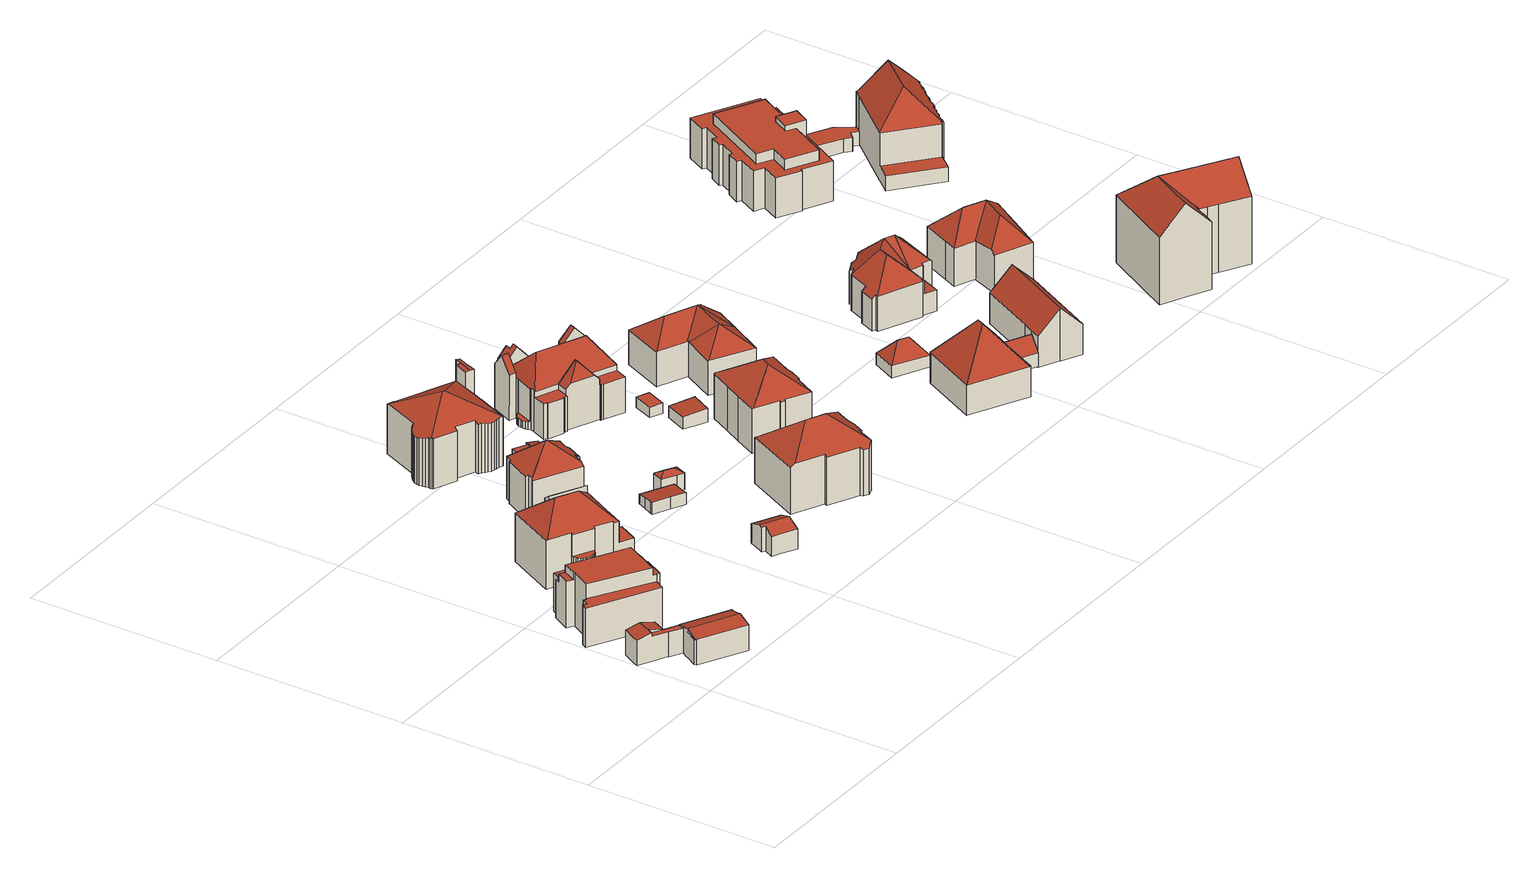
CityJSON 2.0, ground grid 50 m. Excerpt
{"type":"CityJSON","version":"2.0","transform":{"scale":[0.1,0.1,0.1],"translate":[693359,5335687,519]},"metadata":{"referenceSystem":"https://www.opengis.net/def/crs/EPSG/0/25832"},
"CityObjects":{
"building1":{"type":"Building","attributes":{"Gemeindeschluessel":"09162000","HoeheDach":"527.256","HoeheGrund":"519.750","Methode":"1000","NiedrigsteTraufeDesGebaeudes":"526.329","Geometrietyp2DReferenz":"3000","function":"31001_1000","roofType":"3100","measuredHeight":7.51},"geometry":[{"type":"MultiSurface","lod":"2","boundaries":[[[0,1,2,3,4]],[[5,6,7,8,9,10,11,12]],[[13,1,0,14]],[[13,15,16,17,2,1]],[[18,19,20,21,22,23]],[[24,16,15,13,14,25,26,27,28,29,30,31,32,12,11,10,9,33,34,35,36,37,38]],[[30,39,40,31]],[[41,4,3,42]],[[43,36,35,34,20,19,18]],[[38,44,45,24]],[[2,17,45,44,46,47,48,3]],[[49,46,44,38,37,36,43]],[[50,47,46,49]],[[41,42,51]],[[51,42,3,48,47,29,28,27,26]],[[52,23,22,21,8,7,6,5]],[[29,47,50,39,30]],[[53,23,52,54]],[[40,39,50,49,43,53,54]],[[25,14,0,4,41,51,26]],[[21,20,34,33,9,8]],[[43,18,23,53]],[[32,31,40,54,52,5,12]],[[24,45,17,16]]],"semantics":{"surfaces":[{"type":"RoofSurface"},{"type":"WallSurface"},{"type":"GroundSurface"}],"values":[0,1,1,1,0,2,1,1,1,1,0,1,1,0,1,0,1,1,0,1,1,1,1,1]}}]},
"building2":{"type":"Building","attributes":{"Gemeindeschluessel":"09162000","HoeheDach":"533.985","HoeheGrund":"519.971","Methode":"2000","NiedrigsteTraufeDesGebaeudes":"530.010","Geometrietyp2DReferenz":"3000","function":"31001_1000","roofType":"1000","measuredHeight":14.01,"storeysAboveGround":4},"geometry":[{"type":"MultiSurface","lod":"2","boundaries":[[[55,56,57,58,59,60]],[[61,62,63,64]],[[65,66,67,68]],[[69,55,60,70,71,72]],[[73,74,67,66,75,76]],[[59,77,70,60]],[[75,78,79,76]],[[68,67,74,80]],[[81,82,83,84]],[[85,86,87,88]],[[89,90,62,61]],[[91,73,76,79,92,93]],[[94,95,96,97]],[[98,99,84,83]],[[82,81,100,101]],[[102,80,74,73,91,103]],[[104,105,90,89]],[[79,78,106,107,108,58,57,92]],[[71,109,63,62,90,105,94,97,87,86,72]],[[88,87,97,96]],[[59,58,108,77]],[[69,72,86,85]],[[95,94,105,104]],[[65,110,106,78,75,66]],[[110,64,63,109,107,106]],[[99,98,102,103]],[[110,65,68,80,102,98,83,82,101,111,56,55,69,85,88,96,95,104,89,61,64]],[[101,100,112,111]],[[56,111,112,93,92,57]],[[71,70,77,108,107,109]],[[81,84,99,103,91,93,112,100]]],"semantics":{"surfaces":[{"type":"WallSurface"},{"type":"RoofSurface"},{"type":"GroundSurface"}],"values":[0,0,0,0,1,1,0,0,0,0,0,0,0,0,0,0,0,1,1,0,0,0,0,0,0,0,2,0,0,0,1]}}]},
"building3":{"type":"Building","attributes":{"Gemeindeschluessel":"09162000","HoeheDach":"538.560","HoeheGrund":"520.110","Methode":"2000","NiedrigsteTraufeDesGebaeudes":"523.270","Geometrietyp2DReferenz":"3000","function":"31001_1000","roofType":"3200","measuredHeight":18.45,"storeysAboveGround":4},"geometry":[{"type":"MultiSurface","lod":"2","boundaries":[[[113,114,115,116]],[[117,118,119,120]],[[121,114,113,122,123,124,125]],[[126,127,128,129]],[[130,131,132,133]],[[134,135,136,137]],[[138,139,140,141]],[[142,143,144,145]],[[146,147,143,142]],[[148,149,150,119,118,151,152,153,154,155]],[[156,157,158,159]],[[160,161,151,118,117,162,163]],[[164,165,166,167,168,169,170,171,172,163,162,117,120,173,130,133,174,175,146,142,145,176,156,159,177,178,179,138,141,180,181,182,183,184,185,125,124,123,126,129,186,187,188,134,137,189]],[[190,191,192,193,194,136,135,195,196,197,198]],[[154,153,199,115,114,121,200]],[[199,201,202,115]],[[168,167,166,191,190,203,204]],[[178,177,205,206,207,179]],[[201,208,209,202]],[[172,171,210,211,160,163]],[[116,212,128,127,122,113]],[[211,210,213,214,215,161,160]],[[216,131,130,173,120,119,150]],[[146,175,174,217,218,147]],[[208,196,195,188,187,186,129,128,212,209]],[[200,121,125,185,184,219]],[[145,144,220,176]],[[155,154,200,219,221]],[[214,213,170,169,168,204,222]],[[176,220,157,156]],[[116,115,202,209,212]],[[223,224,198,197,196,208,201,199,225,152]],[[152,225,199,153]],[[222,204,203,224,223]],[[183,221,219,184]],[[140,226,149,148,181,180,141]],[[123,122,127,126]],[[137,136,194,189]],[[207,206,205,158,157,220,144,143,147,218,217,132,131,216,226,140,139]],[[159,158,205,177]],[[188,195,135,134]],[[179,207,139,138]],[[182,181,148,155,221,183]],[[170,213,210,171]],[[216,150,149,226]],[[215,214,222,223,152,151,161]],[[165,164,189,194,193,192]],[[198,224,203,190]],[[133,132,217,174]],[[165,192,191,166]]],"semantics":{"surfaces":[{"type":"WallSurface"},{"type":"RoofSurface"},{"type":"GroundSurface"}],"values":[0,0,0,0,0,0,0,0,0,1,0,0,2,1,1,0,0,0,1,0,1,1,0,0,0,0,0,1,0,0,0,0,1,1,0,0,0,0,1,0,0,0,0,0,0,0,0,0,0,0]}}]},
"building4":{"type":"Building","attributes":{"Gemeindeschluessel":"09162000","HoeheDach":"527.550","HoeheGrund":"520.910","Methode":"2000","NiedrigsteTraufeDesGebaeudes":"525.944","Geometrietyp2DReferenz":"3000","function":"31001_2000","roofType":"3100","measuredHeight":6.64},"geometry":[{"type":"MultiSurface","lod":"2","boundaries":[[[227,228,229,230,231,232,233,234,235]],[[234,236,237,235]],[[228,227,235,237,238,239]],[[238,237,236,240]],[[241,242,243,231,230]],[[244,239,238,240,245,243,242,241]],[[245,240,236,234,233,232]],[[229,228,239,244,241,230]],[[231,243,245,232]]],"semantics":{"surfaces":[{"type":"GroundSurface"},{"type":"WallSurface"},{"type":"RoofSurface"}],"values":[0,1,1,2,1,2,1,1,1]}}]},
"building5":{"type":"Building","attributes":{"Gemeindeschluessel":"09162000","HoeheDach":"536.840","HoeheGrund":"520.377","Methode":"2000","NiedrigsteTraufeDesGebaeudes":"531.225","Geometrietyp2DReferenz":"3000","function":"31001_1000","roofType":"3500","measuredHeight":16.46,"storeysAboveGround":3},"geometry":[{"type":"MultiSurface","lod":"2","boundaries":[[[246,247,248,249,250,251]],[[252,253,254,255,256]],[[257,258,259,260]],[[252,256,247,246,251,261,262,263,264]],[[265,266,267,268,269,253,252]],[[270,271,272,254,253,269]],[[270,269,268,273]],[[274,267,266,275]],[[260,259,276,277]],[[278,263,262,279]],[[258,265,252,264,276,259]],[[273,268,267,274]],[[271,270,273,274,275,280,257,260,277,281,278,279,282,250,249,248,283,284,272]],[[258,257,280,275,266,265]],[[276,264,263,278,281,277]],[[262,261,251,250,282,279]],[[284,255,254,272]],[[247,256,255,284,283,248]]],"semantics":{"surfaces":[{"type":"WallSurface"},{"type":"RoofSurface"},{"type":"GroundSurface"}],"values":[0,1,0,1,1,0,0,0,0,0,1,0,2,0,0,0,0,0]}}]},
"building6":{"type":"Building","attributes":{"Gemeindeschluessel":"09162000","HoeheDach":"524.197","HoeheGrund":"521.000","Methode":"1000","NiedrigsteTraufeDesGebaeudes":"523.415","Geometrietyp2DReferenz":"3000","function":"31001_2000","roofType":"1000","measuredHeight":3.2,"storeysAboveGround":1},"geometry":[{"type":"MultiSurface","lod":"2","boundaries":[[[285,286,287,288]],[[289,290,291,292]],[[293,294,295,296]],[[296,295,297,298]],[[298,297,299,300]],[[296,298,300,285,288,289,292,293]],[[288,287,290,289]],[[292,291,294,293]],[[300,299,286,285]],[[294,291,290,287,286,299,297,295]]],"semantics":{"surfaces":[{"type":"WallSurface"},{"type":"GroundSurface"},{"type":"RoofSurface"}],"values":[0,0,0,0,0,1,0,0,0,2]}}]},
"building7":{"type":"Building","attributes":{"Gemeindeschluessel":"09162000","HoeheDach":"526.427","HoeheGrund":"521.140","Methode":"1000","NiedrigsteTraufeDesGebaeudes":"525.244","Geometrietyp2DReferenz":"3000","function":"31001_2000","roofType":"3200","measuredHeight":5.29},"geometry":[{"type":"MultiSurface","lod":"2","boundaries":[[[301,302,303,304,305]],[[306,305,307,308]],[[304,303,309,310,311,312]],[[313,314,315,306,308,316,317,318]],[[312,311,310,318,317,316,308,307]],[[302,309,303]],[[314,313,318,310,309,302]],[[315,301,305,306]],[[314,302,301,315]],[[304,312,307,305]]],"semantics":{"surfaces":[{"type":"RoofSurface"},{"type":"WallSurface"},{"type":"GroundSurface"}],"values":[0,1,0,2,1,0,1,1,1,0]}}]},
"building8":{"type":"Building","attributes":{"Gemeindeschluessel":"09162000","HoeheDach":"538.630","HoeheGrund":"520.600","Methode":"2000","NiedrigsteTraufeDesGebaeudes":"524.587","Geometrietyp2DReferenz":"3000","function":"31001_1000","roofType":"3200","measuredHeight":18.03,"storeysAboveGround":2},"geometry":[{"type":"MultiSurface","lod":"2","boundaries":[[[319,320,321,322]],[[323,324,325,326]],[[327,328,329,330]],[[331,332,333,334]],[[335,336,337,338]],[[339,340,341,342]],[[343,344,345,346]],[[347,348,349,350]],[[351,352,353,354,355,356,337,336,357,358,341,340,359,360,361,362,328,327]],[[363,364,365,366,367,368,369,370,371,372,373,374,339,342,375,376,335,338,377,378,379,380,381,382,330,329,383,384,385,386,343,346,387,388,389,390,391,392,393,394,395,331,334,396,397,398,399,347,350,323,326,400,401]],[[376,357,336,335]],[[346,345,402,387]],[[390,403,404,391]],[[379,354,353,380]],[[405,321,320,406,407,408,409]],[[393,410,411,394]],[[372,412,413,360,373]],[[344,414,415,416,417,328,362,418,333,332,419,411,410,420,404,403,421,422,402,345]],[[370,423,424,371]],[[425,426,427,428,429,430,320,319]],[[431,432,433]],[[385,384,416,415,414,386]],[[368,367,366,434,431,435]],[[386,414,344,343]],[[378,355,354,379]],[[431,434,436,432]],[[359,374,373,360]],[[411,419,332,331,395,394]],[[380,353,352,381]],[[375,358,357,376]],[[377,338,337,356,355,378]],[[437,322,321,405]],[[426,436,434,366,365,364,427]],[[350,349,324,323]],[[374,359,340,339]],[[333,418,438,397,396,334]],[[360,413,437,405,361]],[[397,438,439,398]],[[392,420,410,393]],[[388,422,421,389]],[[435,431,433,440]],[[389,421,403,390]],[[371,424,412,372]],[[369,368,435,440,441,423,370]],[[362,361,405,409,439,438,418]],[[424,423,441,442,443,444,412]],[[364,363,401,429,428,427]],[[407,406,445,325,324,349,348,446,408]],[[399,446,348,347]],[[429,401,400,326,325,445,430]],[[443,442,425,319,322,437,444]],[[391,404,420,392]],[[444,437,413,412]],[[387,402,422,388]],[[406,320,430,445]],[[381,352,351,382]],[[439,409,408,446,399,398]],[[329,328,417,383]],[[342,341,358,375]],[[442,441,440,433,432,436,426,425]],[[383,417,416,384]],[[382,351,327,330]]],"semantics":{"surfaces":[{"type":"RoofSurface"},{"type":"WallSurface"},{"type":"GroundSurface"}],"values":[0,1,1,1,1,1,1,1,0,2,1,1,1,1,1,1,1,0,1,0,1,1,1,1,1,0,1,1,1,1,1,1,1,1,1,1,0,1,1,1,0,1,1,1,0,0,1,0,1,1,1,1,1,1,1,1,1,1,1,1,1,1]}}]},
"building9":{"type":"Building","attributes":{"Gemeindeschluessel":"09162000","HoeheDach":"524.075","HoeheGrund":"520.860","Methode":"1000","NiedrigsteTraufeDesGebaeudes":"524.075","Geometrietyp2DReferenz":"3000","function":"31001_2000","roofType":"1000","measuredHeight":3.21},"geometry":[{"type":"MultiSurface","lod":"2","boundaries":[[[447,448,449,450]],[[447,450,451,452]],[[452,453,448,447]],[[453,454,449,448]],[[450,449,454,451]],[[451,454,453,452]]],"semantics":{"surfaces":[{"type":"WallSurface"},{"type":"GroundSurface"},{"type":"RoofSurface"}],"values":[0,1,0,2,0,0]}}]},
"building10":{"type":"Building","attributes":{"Gemeindeschluessel":"09162000","HoeheDach":"523.692","HoeheGrund":"520.870","Methode":"1000","NiedrigsteTraufeDesGebaeudes":"523.195","Geometrietyp2DReferenz":"3000","function":"31001_2000","roofType":"1000","measuredHeight":2.82},"geometry":[{"type":"MultiSurface","lod":"2","boundaries":[[[455,456,457,458]],[[458,457,459,460]],[[461,462,456,455]],[[455,458,460,461]],[[462,459,457,456]],[[460,459,462,461]]],"semantics":{"surfaces":[{"type":"WallSurface"},{"type":"GroundSurface"},{"type":"RoofSurface"}],"values":[0,0,0,1,2,0]}}]},
"building11":{"type":"Building","attributes":{"Gemeindeschluessel":"09162000","HoeheDach":"539.091","HoeheGrund":"520.890","Methode":"2000","NiedrigsteTraufeDesGebaeudes":"532.187","Geometrietyp2DReferenz":"3000","function":"31001_1000","roofType":"3200","measuredHeight":18.2,"storeysAboveGround":2},"geometry":[{"type":"MultiSurface","lod":"2","boundaries":[[[463,464,465,466]],[[467,468,469,470]],[[471,472,473,474,475,476,465,464,477,478,479,480,481,482,483]],[[469,468,484,485,486,487,488,489,472,471,490]],[[490,471,483,491]],[[492,481,480,493]],[[494,495,496,497]],[[493,480,479,498]],[[499,500,488,487]],[[501,499,487,486,485,502]],[[502,485,484,503]],[[488,500,504,505,506,489]],[[497,496,506,505]],[[507,470,469,490,491,508]],[[509,478,477,510]],[[491,483,482,511,512,508]],[[511,482,481,492]],[[513,514,495,494]],[[515,466,465,476,475]],[[498,479,478,509]],[[513,516,517,474,473,514]],[[516,513,494,497,505,504,500,499,501,502,503,467,470,507,508,512,511,492,493,498,509,510,463,466,515,517]],[[510,477,464,463]],[[503,484,468,467]],[[515,475,474,517]],[[489,506,496,495,514,473,472]]],"semantics":{"surfaces":[{"type":"WallSurface"},{"type":"RoofSurface"},{"type":"GroundSurface"}],"values":[0,0,1,1,1,0,0,0,0,0,0,0,0,0,0,0,0,0,0,0,0,2,0,0,0,1]}}]},
"building12":{"type":"Building","attributes":{"Gemeindeschluessel":"09162000","HoeheDach":"537.370","HoeheGrund":"520.847","Methode":"2000","NiedrigsteTraufeDesGebaeudes":"522.670","Geometrietyp2DReferenz":"3000","function":"31001_1000","roofType":"3200","measuredHeight":16.52,"storeysAboveGround":2},"geometry":[{"type":"MultiSurface","lod":"2","boundaries":[[[518,519,520,521,522,523,524,525,526,527,528]],[[529,530,531,532,533]],[[534,535,536,537]],[[538,539,540,541]],[[542,543,544,545,546,547,548,549]],[[550,551,552,553]],[[554,555,556]],[[557,558,559,560,561]],[[562,531,530,563]],[[562,564,565,532,531]],[[537,536,566,567,568]],[[566,538,541,567]],[[569,570,571,572]],[[565,554,556,573,574,533,532]],[[575,576,577,578,579,580,581,582,583,584]],[[558,585,586,587,588,559]],[[589,542,549,539,538,566,536,535]],[[534,537,568,590]],[[591,592,593,594]],[[595,577,576,596]],[[546,545,553]],[[597,598,522,521,599,600]],[[601,523,522,598]],[[602,603,604,605]],[[606,607,608,604,603,609,610,611]],[[612,580,579,613]],[[552,614,590,568,567,541,615,553]],[[616,617,570,569]],[[613,579,578,618]],[[619,518,528,620]],[[621,589,535,534,590,614,622]],[[539,549,548,623,540]],[[565,564,624,554]],[[610,625,626,627,611]],[[611,627,628,606]],[[588,629,560,559]],[[630,527,526,631]],[[632,524,523,601]],[[633,634,635,636]],[[637,638,639,625,610,609]],[[640,641,642,643]],[[612,644,645,646,581,580]],[[647,571,570,648,649]],[[618,578,577,595]],[[650,525,524,632]],[[651,519,518,619]],[[552,551,652,653,654,622,614]],[[605,604,608,655]],[[656,575,584,657]],[[658,659,634,633]],[[635,634,659,616,569,572,660,661]],[[637,609,603,602]],[[591,655,608,607,662,592]],[[542,589,621,663,658,633,636,664,665,644,612,613,618,595,596,656,657,640,643,651,619,620,630,631,650,632,601,598,597,585,558,557,624,564,562,563,638,637,602,605,655,591,594,666,667,668,543]],[[596,576,575,656]],[[644,665,660,572,571,647,669,645]],[[670,671,672,587,586,600,599,673,642,641,674]],[[647,649,669]],[[651,643,642,673,520,519]],[[629,555,554,561,560]],[[638,563,530,529,675,639]],[[606,628,676,662,607]],[[520,673,599,521]],[[672,629,588,587]],[[620,528,527,630]],[[640,657,584,583,677,674,641]],[[666,594,593,678,679]],[[597,600,586,585]],[[668,550,544,543]],[[545,544,550,553]],[[624,557,561,554]],[[626,625,639,675,574,573]],[[667,680,681,551,550,668]],[[681,680,679,678,682]],[[529,533,574,675]],[[547,546,553,615]],[[621,622,654,663]],[[628,627,671,670,652,551]],[[570,683,648]],[[666,679,680,667]],[[581,646,683,582]],[[623,548,547,615]],[[671,627,626,573,556]],[[540,623,615,541]],[[671,556,555,629,672]],[[570,617,653,652,670,674,677,683]],[[636,635,661,664]],[[664,661,660,665]],[[582,683,677,583]],[[631,526,525,650]],[[658,663,654,653,617,616,659]],[[628,551,681,682,676]],[[645,669,649,648,683,646]],[[682,678,593,592,662,676]]],"semantics":{"surfaces":[{"type":"RoofSurface"},{"type":"WallSurface"},{"type":"GroundSurface"}],"values":[0,0,0,0,1,1,1,1,1,1,0,1,1,0,0,1,1,0,1,1,0,1,1,1,0,1,1,1,1,1,1,0,1,1,1,0,1,1,1,1,1,1,0,1,1,1,0,1,1,1,0,1,1,2,1,1,0,0,1,0,1,1,1,1,1,1,1,1,1,0,1,0,1,0,1,1,1,0,1,1,1,0,1,0,1,0,1,1,1,1,1,1,0,0]}}]},
"building13":{"type":"Building","attributes":{"Gemeindeschluessel":"09162000","HoeheDach":"524.631","HoeheGrund":"520.980","Methode":"2000","NiedrigsteTraufeDesGebaeudes":"524.134","Geometrietyp2DReferenz":"3000","function":"31001_2000","roofType":"1000","measuredHeight":3.65},"geometry":[{"type":"MultiSurface","lod":"2","boundaries":[[[684,685,686,687,688,689]],[[690,689,688,687,691,692,693]],[[693,692,691,694,695,696]],[[685,684,697,696,695,694,686]],[[697,684,689,690,693,696]],[[687,686,694,691]]],"semantics":{"surfaces":[{"type":"WallSurface"},{"type":"RoofSurface"},{"type":"GroundSurface"}],"values":[0,1,0,2,0,0]}}]},
"building14":{"type":"Building","attributes":{"Gemeindeschluessel":"09162000","HoeheDach":"523.570","HoeheGrund":"520.940","Methode":"1000","NiedrigsteTraufeDesGebaeudes":"523.570","Geometrietyp2DReferenz":"3000","function":"31001_2000","roofType":"1000","measuredHeight":2.63},"geometry":[{"type":"MultiSurface","lod":"2","boundaries":[[[698,699,700,701]],[[702,703,700,699]],[[701,700,703,704]],[[704,703,702,705]],[[698,701,704,705]],[[705,702,699,698]]],"semantics":{"surfaces":[{"type":"WallSurface"},{"type":"RoofSurface"},{"type":"GroundSurface"}],"values":[0,1,0,0,2,0]}}]},
"building15":{"type":"Building","attributes":{"Gemeindeschluessel":"09162000","HoeheDach":"537.851","HoeheGrund":"520.850","Methode":"2000","NiedrigsteTraufeDesGebaeudes":"531.716","Geometrietyp2DReferenz":"3000","function":"31001_1000","roofType":"3200","measuredHeight":17,"storeysAboveGround":2},"geometry":[{"type":"MultiSurface","lod":"2","boundaries":[[[706,707,708,709,710,711,712,713]],[[709,714,715,716,717,710]],[[718,719,720,721,722,723,724,725,726,727,728,729,730,731,732,733,734,735,736,737,738,739,740,741,717,716,715,742,743,744,745,746]],[[747,748,749,750,751,752,753,754,755,756,757,758,759,760,708,707]],[[761,762,763,737,736,735]],[[739,713,712,740]],[[741,711,710,717]],[[734,733,732,764,765,766]],[[708,760,767,768,769,770,771,714,709]],[[743,770,769,744]],[[758,757,721,720,719,759]],[[724,754,753,725]],[[719,718,746,767,760,759]],[[740,712,711,741]],[[730,729,728,750,749,748]],[[730,748,747,731]],[[734,766,761,735]],[[721,757,756,722]],[[725,753,752,726]],[[723,755,754,724]],[[742,771,770,743]],[[731,747,764,732]],[[738,737,763,706,713,739]],[[722,756,755,723]],[[726,752,751,727]],[[745,768,767,746]],[[727,751,750,728]],[[715,714,771,742]],[[744,769,768,745]],[[763,762,761,766,765,764,747,707,706]]],"semantics":{"surfaces":[{"type":"RoofSurface"},{"type":"WallSurface"},{"type":"GroundSurface"}],"values":[0,1,2,0,1,1,1,1,0,1,1,1,1,1,1,1,1,1,1,1,1,1,1,1,1,1,1,1,1,0]}}]},
"building16":{"type":"Building","attributes":{"Gemeindeschluessel":"09162000","HoeheDach":"534.688","HoeheGrund":"520.990","Methode":"2000","NiedrigsteTraufeDesGebaeudes":"529.754","Geometrietyp2DReferenz":"3000","function":"31001_1000","roofType":"3200","measuredHeight":13.7,"storeysAboveGround":3},"geometry":[{"type":"MultiSurface","lod":"2","boundaries":[[[772,773,774,775,776,777,778]],[[779,775,780]],[[781,782,779,780,783,784]],[[785,786,787,788]],[[785,789,790,791,792,786]],[[793,791,790,794,795,796]],[[797,798,796,799]],[[800,787,786,792,777]],[[801,802,803,782,781,784,804,805,806,807,808,809,810,811,795,794,790,789,785,788]],[[782,803,802,801,788,787,800,812,813,779]],[[813,812,800,777,776,775]],[[811,799,796,795]],[[779,813,775]],[[814,778,777,815,798,797]],[[798,815,777,792,791,793,796]],[[810,809,808,807,772,778,814,797,799,811]],[[780,775,774,816,783]],[[783,816,774,773,772,807,806,805,804,784]]],"semantics":{"surfaces":[{"type":"RoofSurface"},{"type":"WallSurface"},{"type":"GroundSurface"}],"values":[0,0,1,1,1,1,0,0,2,1,0,1,0,0,0,1,0,1]}}]},
"building17":{"type":"Building","attributes":{"Gemeindeschluessel":"09162000","HoeheDach":"538.850","HoeheGrund":"521.190","Methode":"2000","NiedrigsteTraufeDesGebaeudes":"529.083","Geometrietyp2DReferenz":"3000","function":"31001_1000","roofType":"3200","measuredHeight":17.66,"storeysAboveGround":2},"geometry":[{"type":"MultiSurface","lod":"2","boundaries":[[[817,818,819,820]],[[821,822,823,824]],[[825,826,821,824,827]],[[822,828,829]],[[826,819,818,830,828,822,821]],[[831,828,830,832]],[[833,823,829,828,831]],[[827,824,823,833,834,835]],[[832,817,820,836,837,835,834,833,831]],[[822,829,823]],[[832,830,818,817]],[[837,836,820,819,826,825,827,835]]],"semantics":{"surfaces":[{"type":"WallSurface"},{"type":"RoofSurface"},{"type":"GroundSurface"}],"values":[0,1,1,1,1,0,0,0,2,0,0,0]}}]},
"building18":{"type":"Building","attributes":{"Gemeindeschluessel":"09162000","HoeheDach":"528.092","HoeheGrund":"521.030","Methode":"1000","NiedrigsteTraufeDesGebaeudes":"523.996","Geometrietyp2DReferenz":"3000","function":"31001_2000","roofType":"3200","measuredHeight":7.06},"geometry":[{"type":"MultiSurface","lod":"2","boundaries":[[[838,839,840,841,842,843]],[[840,839,844,845,846,841]],[[847,848,849,850]],[[841,846,850,842]],[[845,847,850,846]],[[844,839,838,851,852]],[[842,850,849,843]],[[852,851,849,848]],[[844,852,848,847,845]],[[843,849,851,838]]],"semantics":{"surfaces":[{"type":"GroundSurface"},{"type":"WallSurface"},{"type":"RoofSurface"}],"values":[0,1,2,1,2,1,1,2,2,1]}}]},
"building19":{"type":"Building","attributes":{"Gemeindeschluessel":"09162000","HoeheDach":"528.253","HoeheGrund":"521.530","Methode":"1000","NiedrigsteTraufeDesGebaeudes":"524.989","Geometrietyp2DReferenz":"3000","function":"31001_2000","roofType":"3100","measuredHeight":6.72},"geometry":[{"type":"MultiSurface","lod":"2","boundaries":[[[853,854,855,856,857,858]],[[859,860,857,856]],[[854,853,861,862]],[[861,863,864,865,862]],[[866,867,860,859]],[[858,857,860,867,864,863]],[[853,858,863,861]],[[856,855,854,862,865,866,859]],[[865,864,867,866]]],"semantics":{"surfaces":[{"type":"WallSurface"},{"type":"RoofSurface"},{"type":"GroundSurface"}],"values":[0,0,0,0,0,1,1,2,0]}}]},
"building20":{"type":"Building","attributes":{"Gemeindeschluessel":"09162000","HoeheDach":"534.903","HoeheGrund":"521.250","Methode":"1000","NiedrigsteTraufeDesGebaeudes":"529.153","Geometrietyp2DReferenz":"3000","function":"31001_1000","roofType":"3100","measuredHeight":13.65,"storeysAboveGround":2},"geometry":[{"type":"MultiSurface","lod":"2","boundaries":[[[868,869,870,871,872,873,874]],[[875,876,877,870,869]],[[878,873,872,879]],[[880,876,875,881]],[[882,877,876,880]],[[883,868,874,884]],[[884,874,873,878]],[[881,885,883,884,878,879,886,887,882,880]],[[879,872,871,886]],[[870,877,882,887,886,871]],[[885,881,875,869,868,883]]],"semantics":{"surfaces":[{"type":"RoofSurface"},{"type":"WallSurface"},{"type":"GroundSurface"}],"values":[0,0,1,1,1,1,1,2,1,1,1]}}]},
"building21":{"type":"Building","attributes":{"Gemeindeschluessel":"09162000","HoeheDach":"535.760","HoeheGrund":"520.570","Methode":"2000","NiedrigsteTraufeDesGebaeudes":"526.145","Geometrietyp2DReferenz":"3000","function":"31001_1000","roofType":"3200","measuredHeight":15.19,"storeysAboveGround":2},"geometry":[{"type":"MultiSurface","lod":"2","boundaries":[[[888,889,890,891,892,893]],[[894,895,896,897,898,899]],[[900,901,902,903,904]],[[905,906,907,908]],[[903,902,909,910,894,899]],[[907,911,912]],[[913,914,915,916,917,918]],[[919,920,921,922]],[[923,924,890,889,925,926]],[[927,928,929,930,931,906,905,932,933]],[[934,935,936,937,938,939]],[[940,941,900,904,907]],[[914,942,923,926,943,915]],[[909,902,901,944]],[[933,932,945,946]],[[921,920,947,948,949]],[[907,904,911]],[[907,912,908]],[[904,903,899,898,897,950,951,952,953,954,955,911]],[[956,950,897,896]],[[947,920,919,908,912,924,923,942,914,913,918,948]],[[949,948,918,917]],[[945,932,905,908,919]],[[940,957,930,929,958,959,941]],[[944,960,959,958,929,928,927,933,946,922,921,949,917,916,915,943,926,925,889,888,893,936,935,934,961,962,963,964,956,896,895,894,910,909]],[[912,911,955,939,938,937,892,891,890,924]],[[939,955,954,961,934]],[[946,945,919,922]],[[930,957,965,931]],[[965,907,906,931]],[[960,944,901,900,941,959]],[[952,951,950,956,964,963]],[[953,952,963,962,961,954]],[[957,940,907,965]],[[893,892,937,936]]],"semantics":{"surfaces":[{"type":"WallSurface"},{"type":"RoofSurface"},{"type":"GroundSurface"}],"values":[0,0,1,1,0,1,0,0,0,0,0,1,0,0,0,0,1,1,1,0,1,0,1,0,2,1,0,0,1,0,0,0,0,0,0]}}]},
"building22":{"type":"Building","attributes":{"Gemeindeschluessel":"09162000","HoeheDach":"536.798","HoeheGrund":"520.983","Methode":"1000","NiedrigsteTraufeDesGebaeudes":"530.859","Geometrietyp2DReferenz":"3000","function":"31001_1000","roofType":"3200","measuredHeight":15.81,"storeysAboveGround":3},"geometry":[{"type":"MultiSurface","lod":"2","boundaries":[[[966,967,968,969]],[[970,971,972,973]],[[974,975,972,971]],[[976,977,978,974,971]],[[974,978,977,979,980,975]],[[981,982,983,984,985,986,987,970,973,988,989,990]],[[967,991,977,976,992,993,968]],[[966,994,979,977,991,967]],[[969,968,993,992,986,985,984,983]],[[980,979,990,989,988,975]],[[982,966,969,983]],[[973,972,975,988]],[[987,986,992,976,971,970]],[[982,981,990,979,994,966]]],"semantics":{"surfaces":[{"type":"RoofSurface"},{"type":"WallSurface"},{"type":"GroundSurface"}],"values":[0,1,0,0,0,2,0,0,1,1,1,1,1,1]}}]},
"building23":{"type":"Building","attributes":{"Gemeindeschluessel":"09162000","HoeheDach":"545.560","HoeheGrund":"521.210","Methode":"2000","NiedrigsteTraufeDesGebaeudes":"538.779","Geometrietyp2DReferenz":"3000","function":"31001_1000","roofType":"3100","measuredHeight":24.35,"storeysAboveGround":4},"geometry":[{"type":"MultiSurface","lod":"2","boundaries":[[[995,996,997,998,999,1000,1001,1002,1003]],[[1004,997,996,1005]],[[1001,1006,1007,1008,1009,1010,1011]],[[1003,1002,1001,1011,1012,1013]],[[1014,1015,1016,1017,1018,1019,1020,1021,1004,1005,1022,1023,1024,1025,1026,1027,1028,1029]],[[1010,1009,1028,1027,1026,1011]],[[1016,1030,1031,1017]],[[1015,1032,1030,1016]],[[1032,1015,1014,1029,1008,1007]],[[1000,1033,1031,1030,1032,1007,1006,1001]],[[1005,996,995,1022]],[[1019,1018,1017,1031,1033,1000,999,1020]],[[1004,1021,1020,999,998,997]],[[1023,1022,995,1003,1013,1024]],[[1028,1009,1008,1029]],[[1013,1012,1011,1026,1025,1024]]],"semantics":{"surfaces":[{"type":"RoofSurface"},{"type":"WallSurface"},{"type":"GroundSurface"}],"values":[0,1,0,0,2,1,1,1,1,0,1,1,1,1,1,1]}}]},
"building24":{"type":"Building","attributes":{"Gemeindeschluessel":"09162000","HoeheDach":"534.940","HoeheGrund":"520.304","Methode":"2000","NiedrigsteTraufeDesGebaeudes":"530.750","Geometrietyp2DReferenz":"3000","function":"31001_1000","roofType":"1000","measuredHeight":14.64,"storeysAboveGround":4},"geometry":[{"type":"MultiSurface","lod":"2","boundaries":[[[1034,1035,1036,1037,1038,1039]],[[1040,1041,1042,1043]],[[1044,1045,1046,1047]],[[1048,1049,1050,1051]],[[1052,1053,1054,1055]],[[1056,1057,1058,1059,1060,1039,1038,1054,1053,1061]],[[1062,1063,1035,1034,1064]],[[1047,1046,1065,1066]],[[1067,1068,1049,1048]],[[1043,1042,1069,1070]],[[1071,1050,1049,1068,1072,1073,1074,1075,1076,1077,1078,1052,1055,1037,1036,1079,1080,1081,1082,1083,1084,1085,1086,1087,1065,1046,1045,1088,1069,1042,1041,1089]],[[1077,1056,1061,1078]],[[1074,1059,1058,1075]],[[1070,1069,1088,1090]],[[1091,1089,1041,1040]],[[1076,1057,1056,1077]],[[1075,1058,1057,1076]],[[1060,1064,1034,1039]],[[1092,1071,1089,1091]],[[1093,1094,1079,1036,1035,1063]],[[1095,1084,1083,1096]],[[1097,1087,1086,1098]],[[1090,1088,1045,1044]],[[1093,1099,1067,1048,1051,1092,1091,1040,1043,1070,1090,1044,1047,1066,1097,1098,1100,1095,1096,1101,1102,1103,1094]],[[1101,1082,1081,1102]],[[1062,1064,1060,1059,1074,1073]],[[1100,1085,1084,1095]],[[1051,1050,1071,1092]],[[1103,1080,1079,1094]],[[1098,1086,1085,1100]],[[1099,1093,1063,1062,1073,1072]],[[1078,1061,1053,1052]],[[1055,1054,1038,1037]],[[1099,1072,1068,1067]],[[1102,1081,1080,1103]],[[1096,1083,1082,1101]],[[1066,1065,1087,1097]]],"semantics":{"surfaces":[{"type":"WallSurface"},{"type":"RoofSurface"},{"type":"GroundSurface"}],"values":[0,0,0,0,0,1,1,0,0,0,1,0,0,0,0,0,0,0,0,0,0,0,0,2,0,0,0,0,0,0,0,0,0,0,0,0,0]}}]},
"building25":{"type":"Building","attributes":{"Gemeindeschluessel":"09162000","HoeheDach":"540.320","HoeheGrund":"520.820","Methode":"2000","NiedrigsteTraufeDesGebaeudes":"524.572","Geometrietyp2DReferenz":"3000","function":"31001_1000","roofType":"3200","measuredHeight":19.5,"storeysAboveGround":3},"geometry":[{"type":"MultiSurface","lod":"2","boundaries":[[[1104,1105,1106,1107,1108,1109]],[[1110,1111,1112,1113]],[[1114,1115,1116,1117]],[[1118,1119,1120,1121,1122,1123]],[[1124,1125,1126,1127,1128,1129]],[[1112,1130,1131,1132,1124,1129,1133,1134,1113]],[[1111,1135,1130,1112]],[[1136,1137,1138,1139]],[[1104,1109,1140,1141]],[[1117,1116,1142,1143]],[[1144,1122,1121,1145,1132,1131]],[[1105,1104,1141,1146,1147,1148,1149,1150,1151,1152,1153,1154,1114,1117,1143,1155,1156,1157,1136,1139,1158,1159,1160,1161,1162,1163,1164,1165,1166,1119,1118,1123,1167,1110,1113,1134,1133,1129,1128,1127,1168,1169,1170,1171,1106]],[[1162,1172,1173,1163]],[[1145,1174,1175,1176,1126,1125,1124,1132]],[[1153,1177,1178,1154]],[[1121,1120,1179,1180,1181,1173,1172,1182,1183,1184,1185,1138,1137,1186,1187,1188,1142,1116,1115,1178,1177,1189,1190,1191,1192,1193,1194,1195,1140,1109,1108,1107,1196,1174,1145]],[[1146,1195,1194,1147]],[[1156,1187,1186,1157]],[[1165,1180,1179,1166]],[[1141,1140,1195,1146]],[[1148,1193,1192,1149]],[[1161,1182,1172,1162]],[[1151,1190,1189,1152]],[[1169,1168,1127,1126,1176,1175]],[[1149,1192,1191,1150]],[[1150,1191,1190,1151]],[[1135,1144,1131,1130]],[[1155,1188,1187,1156]],[[1144,1135,1111,1110,1167,1123,1122]],[[1147,1194,1193,1148]],[[1166,1179,1120,1119]],[[1139,1138,1185,1158]],[[1154,1178,1115,1114]],[[1163,1173,1181,1164]],[[1152,1189,1177,1153]],[[1158,1185,1184,1159]],[[1174,1196,1107,1106,1171,1170,1169,1175]],[[1160,1183,1182,1161]],[[1157,1186,1137,1136]],[[1164,1181,1180,1165]],[[1159,1184,1183,1160]],[[1143,1142,1188,1155]]],"semantics":{"surfaces":[{"type":"WallSurface"},{"type":"RoofSurface"},{"type":"GroundSurface"}],"values":[0,0,0,0,0,0,1,0,0,0,1,2,0,1,0,1,0,0,0,0,0,0,0,0,0,0,0,0,0,0,0,0,0,0,0,0,0,0,0,0,0,0]}}]},
"building26":{"type":"Building","attributes":{"Gemeindeschluessel":"09162000","HoeheDach":"524.072","HoeheGrund":"520.460","Methode":"1000","NiedrigsteTraufeDesGebaeudes":"524.072","Geometrietyp2DReferenz":"3000","function":"31001_2000","roofType":"1000","measuredHeight":3.61},"geometry":[{"type":"MultiSurface","lod":"2","boundaries":[[[1197,1198,1199,1200,1201,1202,1203,1204,1205,1206]],[[1203,1202,1207,1208,1209,1204]],[[1210,1211,1207,1202,1201,1200]],[[1212,1199,1198,1213]],[[1214,1197,1206,1215]],[[1211,1210,1212,1213,1214,1215,1216,1209,1208,1207]],[[1210,1200,1199,1212]],[[1213,1198,1197,1214]],[[1216,1205,1204,1209]],[[1215,1206,1205,1216]]],"semantics":{"surfaces":[{"type":"RoofSurface"},{"type":"WallSurface"},{"type":"GroundSurface"}],"values":[0,1,1,1,1,2,1,1,1,1]}}]}
},
"vertices":[
[79,89,74],[197,27,74],[215,62,83],[95,124,83],[78,92,75],[3,199,73],[9,212,73],[27,245,73],[28,247,73],[28,247,8],[27,245,8],[9,212,8],[3,199,8],[197,27,8],[79,89,8],[215,62,8],[221,75,8],[221,75,79],[75,178,74],[92,211,74],[92,212,74],[61,229,82],[60,228,82],[43,195,82],[227,87,8],[78,92,8],[78,95,8],[95,124,8],[96,127,8],[105,143,8],[73,160,8],[74,162,8],[36,182,8],[61,229,8],[92,212,8],[92,211,8],[75,178,8],[112,158,8],[232,96,8],[73,160,73],[74,162,73],[78,92,73],[95,124,73],[75,178,73],[232,96,74],[227,87,76],[112,158,74],[105,143,78],[96,127,82],[112,158,73],[105,143,73],[78,95,73],[36,182,82],[43,195,73],[36,182,73],
[51,421,10],[68,410,10],[68,410,150],[66,412,150],[66,412,131],[51,421,131],[242,365,10],[242,365,110],[233,371,110],[233,371,10],[226,318,10],[226,318,131],[198,267,131],[198,267,10],[76,466,10],[69,454,131],[69,454,110],[76,466,110],[189,269,131],[189,270,131],[210,326,131],[181,274,131],[84,446,131],[210,326,150],[181,274,150],[189,270,10],[22,347,112],[22,347,10],[11,351,10],[11,351,112],[84,462,10],[84,462,110],[97,486,110],[97,486,10],[250,380,10],[250,380,110],[189,269,112],[40,360,150],[40,360,112],[268,392,110],[268,392,10],[208,425,10],[208,425,110],[3,337,10],[3,337,112],[31,363,112],[31,363,10],[174,244,10],[174,244,112],[258,376,10],[258,376,110],[209,327,150],[230,366,150],[84,446,150],[230,366,110],[209,327,10],[39,358,10],[39,358,112],
[283,653,67],[283,653,136],[312,639,136],[312,639,67],[321,473,11],[321,473,138],[277,495,139],[277,495,11],[283,652,137],[288,663,67],[288,663,11],[283,653,11],[283,652,11],[294,674,11],[294,674,67],[317,662,67],[317,662,11],[273,491,11],[273,491,79],[268,487,79],[268,487,11],[407,609,11],[407,609,43],[412,607,43],[412,607,11],[224,510,11],[224,510,79],[224,516,79],[224,516,11],[251,483,11],[251,483,79],[245,484,79],[245,484,11],[257,484,11],[257,484,79],[225,522,139],[224,519,136],[275,493,136],[319,470,136],[331,464,136],[309,558,196],[255,585,196],[170,550,139],[235,490,11],[235,490,79],[230,494,79],[230,494,11],[307,446,43],[319,470,43],[319,470,11],[307,446,11],[433,577,11],[394,502,11],[395,502,11],[393,498,11],[368,450,11],[366,446,11],[354,422,11],[323,438,11],[319,440,11],[275,493,11],[263,485,11],[258,484,11],[239,487,11],[227,499,11],[227,500,11],[225,504,11],[224,519,11],[225,522,11],[170,550,11],[167,552,11],[232,678,11],[233,678,11],[323,659,11],[409,615,11],[410,614,11],[440,593,11],[393,498,43],[395,502,43],[394,502,43],[433,577,43],[440,593,43],[410,614,43],[409,615,43],[398,594,43],[358,516,43],[398,594,136],[233,678,137],[398,594,154],[312,639,154],[393,498,81],[368,450,81],[227,499,79],[227,500,79],[225,504,79],[409,615,138],[323,659,138],[323,438,43],[319,440,43],[323,659,67],[354,422,43],[366,446,43],[331,464,43],[275,493,79],[263,485,79],[258,484,79],[232,678,137],[239,487,79],[167,552,137],[366,446,81],[331,464,81],[358,516,81],[358,516,136],[224,519,79],
[632,204,19],[616,171,19],[577,191,19],[556,201,19],[569,226,19],[560,231,19],[564,239,19],[580,272,19],[648,236,19],[580,272,70],[648,236,70],[632,204,85],[616,171,70],[564,239,85],[556,201,69],[556,201,70],[569,226,82],[577,191,70],[560,231,82],
[434,827,122],[437,825,125],[437,825,14],[434,827,14],[433,827,14],[433,827,122],[481,758,178],[559,774,132],[564,783,123],[449,844,123],[447,841,126],[507,675,14],[507,675,123],[392,736,123],[392,736,14],[426,813,122],[397,758,123],[402,755,127],[395,740,128],[511,684,132],[526,712,132],[537,706,123],[558,746,123],[548,753,132],[548,753,14],[559,774,14],[564,783,14],[558,746,14],[537,706,14],[526,712,14],[393,738,125],[393,738,14],[402,755,14],[397,758,14],[511,684,14],[395,740,14],[426,813,14],[447,841,14],[449,844,14],
[586,577,20],[586,577,44],[667,537,44],[667,537,20],[641,491,20],[641,491,51],[639,486,52],[639,486,20],[603,505,20],[603,505,52],[561,526,52],[561,526,20],[563,531,51],[563,531,20],[574,553,48],[574,553,20],
[673,534,64],[691,525,64],[683,548,74],[659,560,74],[638,553,64],[638,553,21],[650,581,64],[650,581,21],[704,555,64],[705,558,62],[677,570,64],[652,581,65],[704,555,21],[691,525,21],[673,534,21],[652,581,21],[677,570,21],[705,558,21],
[630,1062,187],[646,1097,187],[635,1102,186],[620,1066,186],[637,1136,16],[637,1136,56],[631,1124,56],[631,1124,16],[390,1003,146],[391,1007,148],[391,1007,16],[390,1003,16],[415,1076,16],[415,1076,145],[420,1075,148],[420,1075,16],[520,941,16],[520,941,143],[514,945,144],[514,945,16],[551,932,16],[551,932,145],[543,932,143],[543,932,16],[387,1030,16],[387,1030,141],[386,1037,139],[386,1037,16],[523,1171,16],[523,1171,56],[528,1182,56],[528,1182,16],[450,977,146],[454,987,151],[504,964,151],[501,955,145],[508,951,145],[509,951,145],[527,937,142],[535,934,142],[561,927,145],[561,928,145],[512,1052,196],[508,1054,196],[655,1093,16],[648,1078,16],[649,1077,16],[659,1072,16],[651,1053,16],[636,1019,16],[626,1023,16],[620,1026,16],[605,992,16],[591,997,16],[561,928,16],[561,927,16],[535,934,16],[527,937,16],[509,951,16],[508,951,16],[501,955,16],[504,964,16],[454,987,16],[450,977,16],[388,1009,16],[391,1016,16],[390,1017,16],[388,1022,16],[387,1044,16],[389,1051,16],[393,1057,16],[398,1063,16],[403,1068,16],[409,1072,16],[410,1074,16],[413,1073,16],[414,1074,16],[461,1170,16],[462,1174,16],[480,1168,16],[488,1186,16],[653,1115,16],[662,1110,16],[387,1044,138],[398,1063,139],[403,1068,141],[635,1102,145],[646,1097,56],[635,1102,56],[480,1168,56],[480,1168,145],[410,1074,143],[413,1073,145],[591,997,91],[591,997,145],[388,1022,143],[390,1017,145],[391,1016,146],[388,1009,146],[461,1170,148],[414,1074,145],[409,1072,143],[393,1057,138],[389,1051,138],[620,1026,79],[605,992,79],[641,1057,186],[649,1077,186],[648,1078,186],[655,1093,186],[662,1110,186],[653,1115,187],[651,1053,56],[641,1057,64],[641,1057,56],[659,1072,56],[636,1019,56],[649,1077,64],[620,1066,145],[462,1174,146],[480,1168,146],[626,1023,56],[626,1023,74],[641,1057,74],[630,1062,82],[620,1066,91],[653,1115,56],[488,1186,56],
[557,856,19],[557,856,51],[586,919,51],[586,919,19],[621,901,19],[594,839,19],[594,839,51],[621,901,51],
[610,861,19],[610,861,47],[632,912,47],[632,912,19],[659,899,42],[659,899,19],[638,849,19],[638,849,42],
[914,363,19],[914,363,134],[924,358,134],[924,358,19],[812,222,19],[812,222,144],[814,228,148],[814,228,19],[844,300,201],[891,277,201],[986,307,149],[990,317,140],[921,352,140],[921,352,139],[915,365,132],[887,380,132],[885,377,134],[876,381,135],[873,376,139],[803,410,139],[803,409,140],[890,184,143],[892,176,139],[895,175,139],[905,169,139],[922,175,148],[923,175,148],[745,263,148],[734,268,140],[873,376,19],[876,381,19],[974,254,19],[974,254,140],[960,226,140],[960,226,19],[885,377,19],[905,169,19],[922,175,19],[895,175,19],[892,176,19],[890,184,19],[923,175,19],[944,222,19],[944,222,149],[745,263,19],[734,268,19],[887,380,19],[915,365,19],[803,410,19],[803,409,19],[969,271,19],[969,271,148],[921,352,19],[986,307,19],[990,317,19],
[722,974,37],[724,968,37],[727,963,37],[747,1009,37],[742,1008,37],[736,1006,37],[731,1003,37],[728,998,37],[725,993,37],[723,987,37],[722,981,37],[819,1055,136],[824,1068,136],[804,1077,161],[803,1078,162],[797,1064,162],[947,877,58],[950,876,57],[959,897,57],[938,893,66],[959,897,72],[960,898,73],[959,919,84],[942,905,72],[973,929,18],[987,962,18],[987,962,72],[987,962,73],[978,941,73],[978,941,72],[977,939,73],[973,929,73],[970,970,72],[970,970,124],[961,948,124],[961,948,80],[775,1073,135],[768,1058,155],[768,1058,135],[759,1080,18],[734,1025,18],[734,1025,135],[746,1053,172],[759,1080,136],[804,1077,18],[824,1068,18],[781,1087,18],[781,1087,136],[959,897,56],[942,905,56],[937,893,66],[860,886,110],[860,886,124],[848,857,124],[848,857,110],[798,1045,171],[805,1061,171],[715,910,110],[714,907,110],[752,890,110],[754,893,110],[760,891,110],[764,889,110],[766,892,110],[779,922,110],[721,947,110],[706,914,110],[751,1018,18],[751,1018,125],[751,1018,124],[751,1018,135],[950,876,18],[933,884,58],[915,1008,18],[915,1008,136],[917,1012,137],[917,1012,18],[752,890,18],[714,907,18],[747,1009,18],[742,1008,18],[747,1009,124],[747,1009,125],[736,1006,18],[832,1044,18],[832,1044,81],[863,1031,81],[863,1031,18],[909,997,81],[914,1008,81],[888,1020,81],[834,1047,81],[834,1048,81],[827,1032,81],[764,889,18],[760,891,18],[933,884,124],[961,948,72],[921,859,110],[921,859,124],[754,893,18],[722,974,18],[722,981,18],[932,884,18],[932,884,125],[962,926,84],[775,1073,18],[834,1048,135],[827,1032,135],[827,1032,124],[909,997,124],[763,1046,172],[723,987,18],[725,993,18],[731,1003,18],[853,850,18],[853,850,110],[850,852,110],[850,852,18],[834,1047,18],[819,1054,18],[819,1054,154],[723,951,18],[723,951,126],[727,962,125],[727,962,18],[767,893,18],[767,893,125],[766,892,124],[837,862,137],[820,904,173],[818,899,173],[728,998,18],[724,968,18],[907,932,184],[922,860,125],[923,863,125],[888,1020,18],[715,910,18],[706,914,18],[907,826,18],[907,826,110],[849,857,110],[847,853,110],[914,1008,135],[923,863,18],[847,853,18],[849,857,18],[949,998,18],[977,986,18],[970,970,18],[777,888,137],[783,986,184],[768,1058,124],[763,1046,124],[727,963,124],[721,948,126],[819,1055,154],[909,997,135],[721,947,124],[946,999,171],[949,998,168],[977,986,135],[970,970,135],[939,983,171],[779,922,124],
[970,646,20],[996,697,20],[997,698,20],[997,698,56],[996,697,56],[970,646,56],[940,662,54],[938,730,51],[914,676,51],[914,675,51],[938,730,20],[914,676,20],[914,675,20],[940,662,20],
[916,767,19],[916,767,46],[938,817,46],[938,817,19],[948,753,46],[970,803,46],[970,803,19],[948,753,19],
[913,487,136],[1018,515,189],[1031,539,189],[995,644,136],[993,644,135],[965,590,135],[940,544,135],[911,488,135],[999,643,136],[999,643,19],[995,644,19],[993,644,19],[1127,573,19],[1100,521,19],[1100,518,19],[1102,514,19],[1102,508,19],[1101,501,19],[1099,494,19],[1096,488,19],[1092,482,19],[1087,478,19],[1081,474,19],[1077,473,19],[1075,472,19],[1045,416,19],[984,448,19],[983,447,19],[982,446,19],[972,451,19],[973,453,19],[973,454,19],[913,487,19],[911,488,19],[940,544,19],[965,590,19],[1039,621,19],[1033,610,19],[1076,588,19],[1083,598,19],[1128,575,19],[1045,416,136],[1075,472,136],[1077,473,135],[1081,474,133],[1087,478,130],[1092,482,128],[1096,488,127],[1099,494,127],[1101,501,128],[1102,508,130],[1102,514,133],[1100,518,135],[1100,521,136],[1127,573,136],[972,451,134],[973,453,135],[973,454,136],[984,448,136],[983,447,135],[982,446,134],[1128,575,135],[1083,598,135],[1076,588,144],[1033,610,144],[1039,621,135],
[1114,793,113],[1113,792,113],[1112,789,113],[1152,735,157],[1168,768,157],[1195,822,157],[1111,795,111],[1176,651,110],[1072,709,110],[1072,709,20],[1176,651,20],[1069,710,108],[1069,710,20],[1220,828,20],[1220,828,143],[1260,804,110],[1260,804,20],[1221,830,20],[1238,868,20],[1238,868,110],[1221,830,143],[1157,903,110],[1157,903,20],[1085,935,20],[1085,935,110],[1039,827,111],[1115,857,157],[1037,827,110],[1227,743,110],[1227,743,20],[1227,742,20],[1226,742,20],[1086,741,20],[1112,789,20],[1113,792,20],[1114,793,20],[1111,795,20],[1110,795,20],[1039,827,20],[1037,827,20],[1227,742,110],[1226,742,110],[1110,795,111],[1133,849,157],[1086,741,110],
[1506,192,22],[1506,192,102],[1459,100,102],[1459,100,22],[1418,202,199],[1427,220,199],[1387,322,101],[1311,175,102],[1330,165,101],[1458,100,102],[1311,174,101],[1535,247,102],[1387,322,102],[1521,220,102],[1535,247,22],[1521,220,22],[1387,322,22],[1311,175,22],[1311,174,22],[1458,100,22],[1330,165,22],
[1448,365,20],[1447,363,20],[1361,407,20],[1360,408,20],[1391,470,20],[1479,426,20],[1447,363,50],[1361,407,52],[1360,408,50],[1407,423,91],[1432,410,91],[1479,426,50],[1391,470,50],[1448,365,51],[1447,363,51],
[1577,157,60],[1577,157,25],[1591,184,25],[1591,185,25],[1591,185,92],[1591,184,93],[1605,211,25],[1605,211,60],[1506,192,60],[1506,192,25],[1521,220,93],[1521,220,92],[1521,220,25],[1535,247,25],[1535,247,60],
[1626,132,157],[1628,131,159],[1730,328,159],[1678,354,102],[1605,211,102],[1591,185,102],[1577,157,102],[1679,105,102],[1781,302,102],[1732,327,156],[1591,185,22],[1605,211,22],[1781,302,22],[1679,105,22],[1732,327,22],[1626,132,22],[1577,157,22],[1628,131,22],[1678,354,22],[1730,328,22],
[1588,665,16],[1590,662,16],[1590,662,110],[1588,665,107],[1586,671,101],[1586,671,16],[1748,650,16],[1749,651,16],[1752,659,16],[1752,659,99],[1749,651,107],[1748,650,109],[1712,537,112],[1716,535,108],[1761,643,108],[1760,644,109],[1682,612,168],[1632,506,112],[1637,503,107],[1658,555,107],[1600,580,168],[1761,643,16],[1760,644,16],[1656,624,168],[1611,604,168],[1539,597,107],[1540,597,108],[1540,597,16],[1539,597,16],[1531,601,16],[1531,601,99],[1519,550,108],[1522,558,108],[1522,558,16],[1519,550,16],[1564,651,109],[1565,651,110],[1565,651,16],[1564,651,16],[1632,506,16],[1637,503,16],[1668,490,16],[1668,490,71],[1637,503,71],[1631,506,112],[1631,506,16],[1626,679,16],[1625,681,16],[1622,688,16],[1622,688,101],[1625,681,107],[1626,679,110],[1690,541,107],[1691,545,111],[1544,605,109],[1544,605,16],[1716,535,16],[1629,502,108],[1629,502,16],[1522,558,107],[1514,562,99],[1514,562,16],[1716,675,99],[1712,668,107],[1711,665,110],[1705,668,110],[1653,691,109],[1653,691,110],[1716,675,16],[1690,541,71],[1690,541,16],[1691,545,16],[1712,537,16],[1653,691,16],[1705,668,16],[1711,665,16],[1712,668,16],[1658,555,71],
[1893,379,119],[1870,453,178],[1802,431,130],[1797,421,119],[1775,513,20],[1775,513,119],[1789,545,119],[1789,545,20],[1850,542,178],[1821,617,119],[1825,491,119],[1910,516,178],[1855,540,178],[1994,541,119],[1886,589,119],[1933,443,20],[1893,379,20],[1797,421,20],[1802,431,20],[1826,490,20],[1827,490,20],[1825,491,20],[1821,617,20],[1886,589,20],[1994,541,20],[1879,466,178],[1827,490,120],[1826,490,120],[1933,443,119],
[2078,20,198],[2096,54,200],[2091,57,205],[2102,78,206],[2102,79,206],[2109,75,199],[2085,170,266],[2050,109,266],[2018,51,266],[2091,57,22],[2096,54,22],[2143,135,266],[2257,66,266],[2293,125,198],[2222,168,198],[2177,195,198],[2060,266,198],[1992,144,198],[1957,81,198],[2257,66,22],[2221,7,22],[2150,50,22],[2127,64,22],[2110,75,22],[2109,75,22],[2102,79,22],[2102,78,22],[2078,20,22],[2018,51,22],[1957,81,22],[1992,144,22],[2060,266,22],[2177,195,22],[2222,168,22],[2293,125,22],[2150,50,199],[2127,64,199],[2221,7,199],[2110,75,199],
[1984,1131,159],[2031,1106,159],[2031,1106,118],[2007,1119,118],[2007,1119,145],[1984,1131,145],[1838,1126,13],[1838,1126,118],[1827,1132,118],[1827,1132,13],[1872,1200,13],[1872,1200,118],[1866,1205,118],[1866,1205,13],[1874,988,13],[1874,988,118],[1815,1020,118],[1815,1020,13],[1937,1268,118],[1937,1268,145],[2054,1206,145],[2054,1206,118],[1881,1069,145],[1856,1022,145],[1933,981,145],[1985,1077,145],[1961,1090,145],[1842,1090,145],[2009,1065,159],[2009,1066,159],[1961,1090,159],[1882,1235,118],[1882,1235,13],[1877,992,13],[1877,992,118],[1845,1164,118],[1845,1164,13],[1838,1065,118],[1949,953,118],[2009,1065,118],[1985,1077,118],[1933,981,118],[1856,1022,118],[1881,1069,118],[1842,1090,118],[2032,1109,118],[2076,1190,118],[2065,1196,118],[2089,1242,118],[1931,1326,118],[1905,1277,118],[1915,1271,118],[1894,1230,118],[1892,1229,118],[1851,1161,118],[1813,1078,118],[1851,1161,13],[1813,1078,13],[1838,1065,13],[2009,1066,13],[2032,1109,13],[1905,1277,13],[1931,1326,13],[1892,1229,13],[1894,1230,13],[1949,953,13],[1915,1271,13],[2089,1242,13],[2065,1196,13],[2076,1190,13],
[2306,956,18],[2309,959,18],[2309,960,18],[2309,960,145],[2309,959,145],[2306,956,146],[2156,780,18],[2156,780,56],[2045,875,56],[2045,875,18],[2264,904,18],[2264,904,144],[2257,896,144],[2257,896,18],[2188,819,18],[2191,816,18],[2191,816,143],[2188,819,147],[2187,820,147],[2187,820,18],[2184,1038,143],[2198,1054,143],[2198,1055,143],[2198,1055,18],[2198,1054,18],[2184,1038,18],[2075,910,56],[2075,910,143],[2075,911,143],[2075,911,18],[2075,910,18],[2185,816,56],[2235,875,18],[2235,875,147],[2225,863,147],[2225,863,18],[2303,958,149],[2303,958,18],[2254,899,149],[2254,899,18],[2185,816,143],[2176,914,213],[2289,940,18],[2292,938,18],[2288,933,18],[2284,936,18],[2281,931,18],[2284,928,18],[2278,921,18],[2275,924,18],[2262,907,18],[2244,887,18],[2248,884,18],[2239,872,18],[2228,860,18],[2224,856,18],[2220,858,18],[2215,851,18],[2218,849,18],[2213,842,18],[2210,844,18],[2197,828,18],[2200,826,18],[2185,816,18],[2200,1052,18],[2203,1048,18],[2254,1006,18],[2278,986,18],[2218,849,143],[2213,842,143],[2254,1006,213],[2203,1048,151],[2200,1052,146],[2275,924,148],[2262,907,148],[2200,826,143],[2197,828,146],[2210,844,146],[2215,851,147],[2220,858,147],[2224,856,144],[2228,860,143],[2239,872,143],[2248,884,144],[2244,887,149],[2278,921,144],[2284,928,144],[2281,931,149],[2284,936,149],[2288,933,145],[2292,938,145],[2289,940,149],[2278,986,184],
[2137,1051,51],[2153,1036,51],[2168,1052,51],[2184,1038,51],[2194,1050,51],[2198,1055,51],[2197,1056,51],[2165,1099,51],[2104,1132,51],[2077,1083,51],[2198,1055,15],[2197,1056,15],[2165,1099,15],[2184,1038,15],[2194,1050,15],[2168,1052,15],[2153,1036,15],[2137,1051,15],[2077,1083,15],[2104,1132,15]
]}
